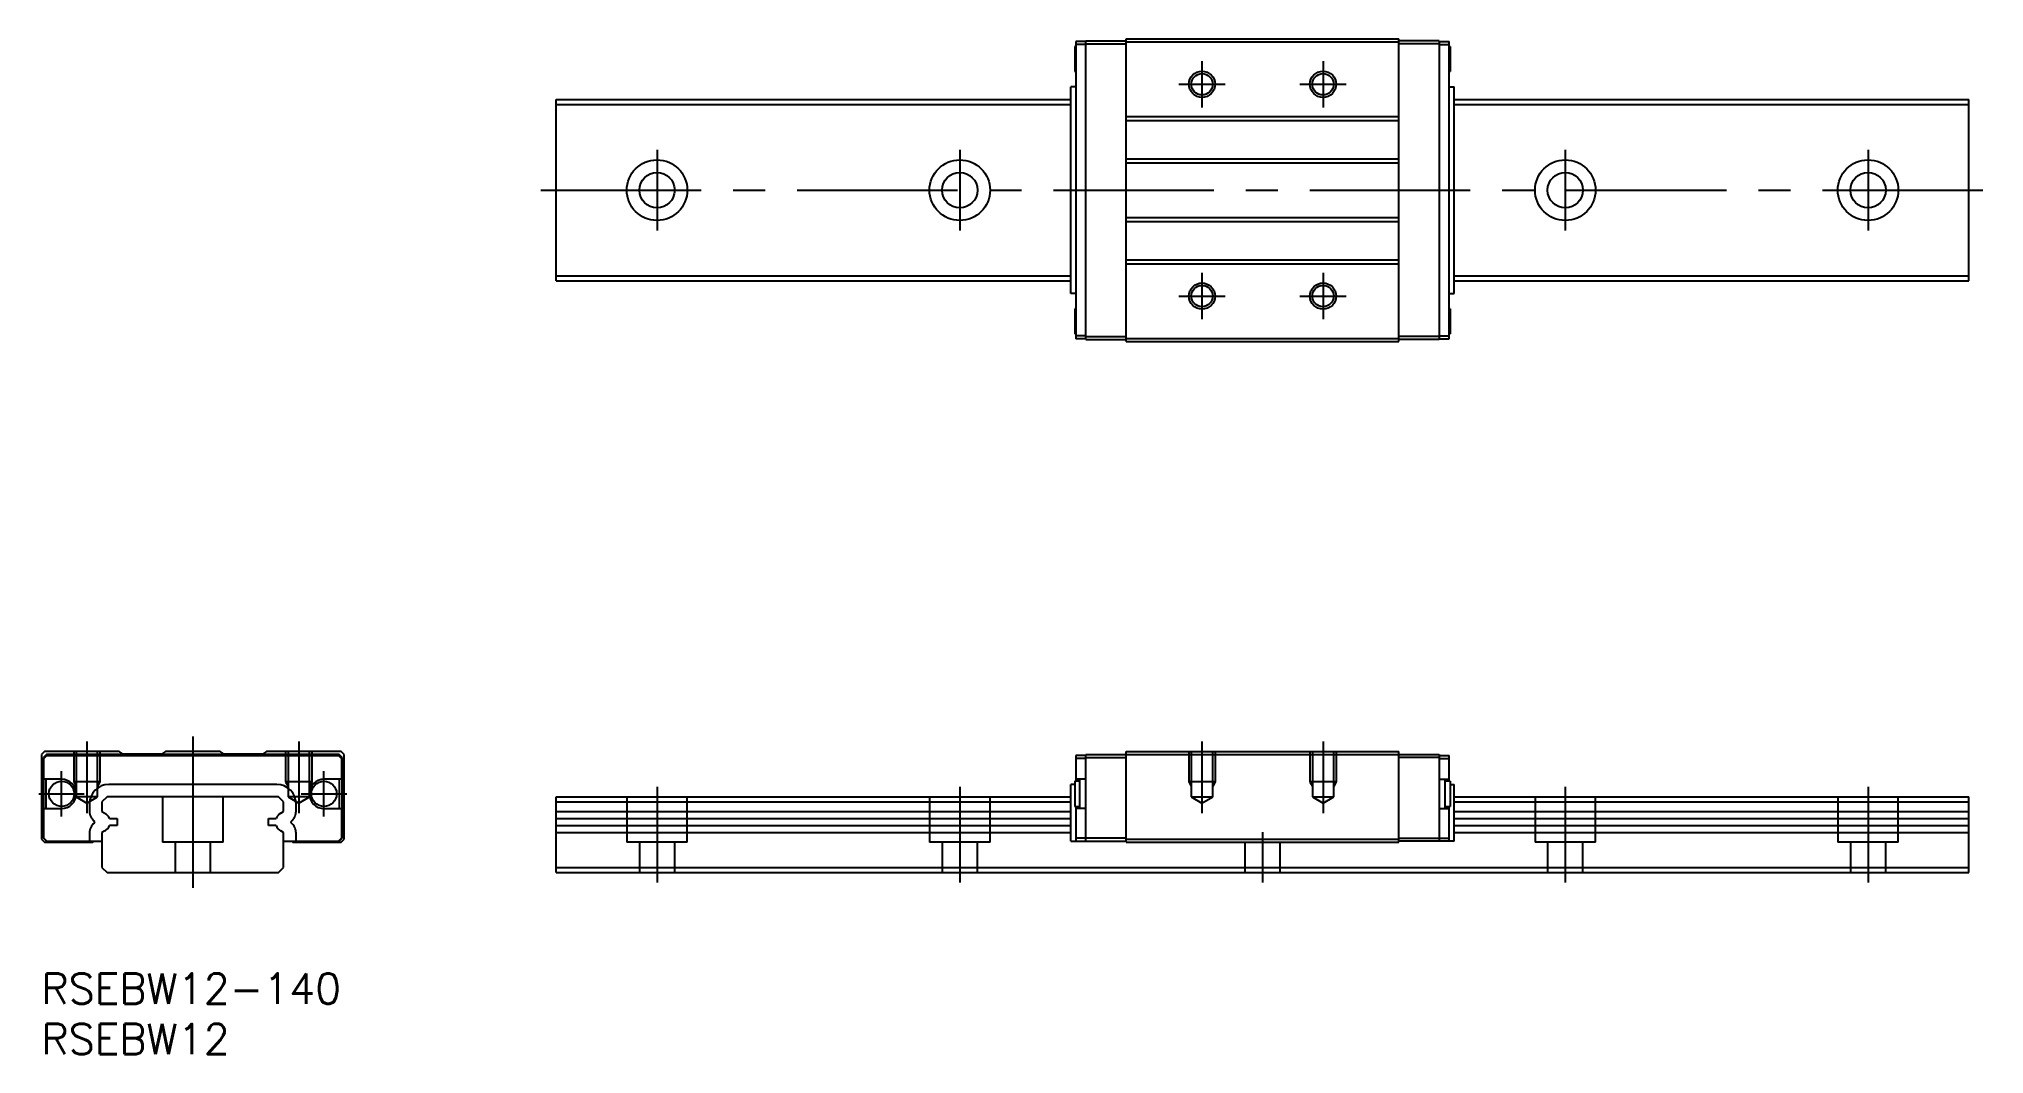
# Model space of a CAD drawing. Extents: x 0 to 192, y -8 to 93.
import ezdxf

# ---------------------------------------------------------------- set-up
doc = ezdxf.new("R2010")
doc.units = 0
doc.header["$LTSCALE"] = 0.5
doc.linetypes.add('CENTER', pattern=[50.8, 31.75, -6.35, 6.35, -6.35])
doc.linetypes.add('DASHED', pattern=[19.05, 12.7, -6.35])
for name, color, linetype in [('MSM_CENTER', 1, 'CENTER'), ('MSM_CONTINUOUS', 7, 'CONTINUOUS'), ('MSM_DASHED', 4, 'DASHED'), ('MSM_NARROW', 5, 'CONTINUOUS'), ('MSM_PART_NUMBER', 7, 'CONTINUOUS')]:
    doc.layers.add(name, color=color, linetype=linetype)
doc.styles.get("Standard").update_dxf_attribs({"font": 'txt.shx', "height": 1, "bigfont": 'bigfont.shx'})

# ---------------------------------------------------------------- blocks, each defined once
blk = doc.blocks.new('*U48')
at = {"layer": 'MSM_PART_NUMBER'}
blk.add_text('RSEBW12-140', height=3, dxfattribs=at).set_placement((0, -3))
blk = doc.blocks.new('*U49')
at = {"layer": 'MSM_PART_NUMBER'}
blk.add_text('RSEBW12', height=3, dxfattribs=at).set_placement((0, -8))

msp = doc.modelspace()

# ---------------------------------------------------------------- linework, layer by layer
at = {"layer": 'MSM_CENTER'}
for p, q in [((115, 90.45), (115, 85.85)), ((127, 90.45), (127, 85.85)), ((112.7, 88.15), (117.3, 88.15)), ((124.7, 88.15), (129.3, 88.15)), ((61, 81.65), (61, 73.65)), ((91, 81.65), (91, 73.65)), ((151, 81.65), (151, 73.65)), ((181, 81.65), (181, 73.65)), ((49.5, 77.65), (192.5, 77.65)), ((115, 69.45), (115, 64.85)), ((127, 69.45), (127, 64.85)), ((112.7, 67.15), (117.3, 67.15)), ((124.7, 67.15), (129.3, 67.15)), ((15, 23.5), (15, 8.5)), ((4.5, 23), (4.5, 15.89)), ((25.5, 23), (25.5, 15.89)), ((115, 23), (115, 15.89)), ((127, 23), (127, 15.89)), ((2, 15.55), (2, 20.05)), ((28, 15.55), (28, 20.05)), ((-0.25, 17.8), (4.25, 17.8)), ((25.75, 17.8), (30.25, 17.8)), ((61, 18.5), (61, 9)), ((91, 18.5), (91, 9)), ((151, 18.5), (151, 9)), ((181, 18.5), (181, 9)), ((121, 14), (121, 9))]:
    msp.add_line(p, q, dxfattribs=at)
at = {"layer": 'MSM_CONTINUOUS'}
for p, q in [((107.5, 92.65), (134.5, 92.65)), ((107.5, 62.65), (107.5, 92.65)), ((134.5, 62.65), (134.5, 92.65)), ((102.4, 91.9), (102.4, 89.4)), ((102.5, 91.9), (102.4, 91.9)), ((103.5, 92.4), (102.5, 92.4)), ((102.5, 92.4), (102.5, 62.9)), ((103.5, 92.1), (102.5, 92.1)), ((103.5, 62.85), (103.5, 92.45)), ((103.5, 92.45), (107.5, 92.45)), ((103.5, 92.15), (107.5, 92.15)), ((107.5, 92.35), (134.5, 92.35)), ((138.5, 92.45), (134.5, 92.45)), ((138.5, 92.15), (134.5, 92.15)), ((138.5, 92.45), (138.5, 62.85)), ((138.5, 92.4), (139.5, 92.4)), ((138.5, 92.1), (139.5, 92.1)), ((139.5, 62.9), (139.5, 92.4)), ((139.6, 91.9), (139.5, 91.9)), ((139.6, 91.9), (139.6, 89.4)), ((102.4, 89.4), (102.5, 89.4)), ((139.5, 89.4), (139.6, 89.4)), ((102, 67.42), (102, 87.88)), ((102.5, 87.88), (102, 87.88)), ((139.5, 87.88), (140, 87.88)), ((140, 67.42), (140, 87.88)), ((51, 68.65), (51, 86.65)), ((51, 86.65), (102, 86.65)), ((51, 86.15), (102, 86.15)), ((107.5, 84.95), (134.5, 84.95)), ((140, 86.65), (191, 86.65)), ((140, 86.15), (191, 86.15)), ((191, 68.65), (191, 86.65)), ((107.5, 84.55), (134.5, 84.55)), ((107.5, 80.75), (134.5, 80.75)), ((107.5, 80.35), (134.5, 80.35)), ((107.5, 74.95), (134.5, 74.95)), ((107.5, 74.55), (134.5, 74.55)), ((107.5, 70.75), (134.5, 70.75)), ((107.5, 70.35), (134.5, 70.35)), ((51, 69.15), (102, 69.15)), ((51, 68.65), (102, 68.65)), ((140, 69.15), (191, 69.15)), ((140, 68.65), (191, 68.65)), ((102.5, 67.42), (102, 67.42)), ((102.4, 65.9), (102.4, 63.4)), ((102.5, 65.9), (102.4, 65.9)), ((139.5, 67.42), (140, 67.42)), ((139.6, 65.9), (139.5, 65.9)), ((139.6, 65.9), (139.6, 63.4)), ((102.4, 63.4), (102.5, 63.4)), ((103.5, 63.2), (102.5, 63.2)), ((103.5, 62.9), (102.5, 62.9)), ((103.5, 63.15), (107.5, 63.15)), ((103.5, 62.85), (107.5, 62.85)), ((107.5, 62.95), (134.5, 62.95)), ((107.5, 62.65), (134.5, 62.65)), ((138.5, 63.15), (134.5, 63.15)), ((138.5, 62.85), (134.5, 62.85)), ((138.5, 63.2), (139.5, 63.2)), ((138.5, 62.9), (139.5, 62.9)), ((139.5, 63.4), (139.6, 63.4)), ((0.3, 22), (0, 21.7)), ((0, 21.7), (0, 13.3)), ((0.5, 21.7), (0.2, 21.4)), ((0.2, 21.4), (0.2, 13.4)), ((0.25, 21.3), (0.55, 21.6)), ((0.25, 19.25), (0.25, 21.3)), ((7.7, 22), (0.3, 22)), ((29.5, 21.7), (0.5, 21.7)), ((0.55, 21.6), (29.45, 21.6)), ((8.1, 21.75), (7.7, 22)), ((11.9, 21.75), (8.1, 21.75)), ((12.3, 22), (11.9, 21.75)), ((17.7, 22), (12.3, 22)), ((18.1, 21.75), (17.7, 22)), ((21.9, 21.75), (18.1, 21.75)), ((22.3, 22), (21.9, 21.75)), ((29.7, 22), (22.3, 22)), ((29.45, 21.6), (29.75, 21.3)), ((29.8, 21.4), (29.5, 21.7)), ((30, 21.7), (29.7, 22)), ((29.75, 21.3), (29.75, 19.25)), ((29.8, 13.4), (29.8, 21.4)), ((30, 13.3), (30, 21.7)), ((102.5, 21.6), (102.5, 19.05)), ((103.5, 21.6), (102.5, 21.6)), ((103.5, 21.3), (102.5, 21.3)), ((103.5, 13.1), (103.5, 21.7)), ((103.5, 21.7), (138.5, 21.7)), ((103.5, 21.4), (107.5, 21.4)), ((107.5, 13), (107.5, 22)), ((107.5, 22), (134.5, 22)), ((134.5, 13), (134.5, 22)), ((138.5, 21.4), (134.5, 21.4)), ((138.5, 21.7), (138.5, 13.1)), ((138.5, 21.6), (139.5, 21.6)), ((138.5, 21.3), (139.5, 21.3)), ((139.5, 19.05), (139.5, 21.6)), ((2, 19.25), (0.25, 19.25)), ((0.45, 19.25), (0.45, 16.35)), ((6.5, 17.5), (6, 17)), ((23.5, 17.5), (6.5, 17.5)), ((23.33, 18.73), (6.67, 18.73)), ((24, 17), (23.5, 17.5)), ((29.75, 19.25), (28, 19.25)), ((29.55, 16.35), (29.55, 19.25)), ((51, 17.5), (102, 17.5)), ((51, 10), (51, 17.5)), ((102, 13.1), (102, 18.73)), ((102.4, 18.73), (102, 18.73)), ((102.9, 19.05), (102.4, 19.05)), ((102.4, 19.05), (102.4, 16.55)), ((103.5, 19.25), (102.5, 19.25)), ((102.9, 16.35), (102.9, 19.25)), ((138.5, 19.25), (139.5, 19.25)), ((139.1, 16.35), (139.1, 19.25)), ((139.6, 19.05), (139.1, 19.05)), ((139.6, 19.05), (139.6, 16.55)), ((139.6, 18.73), (140, 18.73)), ((140, 13.1), (140, 18.73)), ((140, 17.5), (191, 17.5)), ((191, 10), (191, 17.5)), ((0.25, 13.4), (0.25, 16.35)), ((0.25, 16.35), (2, 16.35)), ((4.77, 16.83), (4.77, 16.08)), ((6, 17), (6, 16.04)), ((6, 16.04), (6.28, 15.88)), ((23.72, 15.88), (24, 16.04)), ((24, 16.04), (24, 17)), ((25.23, 16.08), (25.23, 16.83)), ((28, 16.35), (29.75, 16.35)), ((29.75, 16.35), (29.75, 13.4)), ((51, 17), (102, 17)), ((51, 16.04), (102, 16.04)), ((102.4, 16.55), (102.9, 16.55)), ((102.5, 16.55), (102.5, 13.1)), ((103.5, 16.35), (102.5, 16.35)), ((138.5, 16.35), (139.5, 16.35)), ((139.1, 16.55), (139.6, 16.55)), ((139.5, 13.1), (139.5, 16.55)), ((140, 17), (191, 17)), ((140, 16.04), (191, 16.04)), ((4.77, 13.92), (4.77, 13.1)), ((6.28, 14.12), (6, 13.96)), ((6, 13.96), (6, 10.5)), ((6.75, 15.35), (7.5, 15.35)), ((7.5, 14.65), (6.75, 14.65)), ((7.5, 15.35), (7.5, 14.65)), ((22.5, 14.65), (22.5, 15.35)), ((22.5, 15.35), (23.25, 15.35)), ((23.25, 14.65), (22.5, 14.65)), ((24, 13.96), (23.72, 14.12)), ((24, 10.5), (24, 13.96)), ((25.23, 13.1), (25.23, 13.92)), ((51, 15.35), (102, 15.35)), ((51, 14.65), (102, 14.65)), ((51, 13.96), (102, 13.96)), ((140, 15.35), (191, 15.35)), ((140, 14.65), (191, 14.65)), ((140, 13.96), (191, 13.96)), ((0, 13.3), (0.3, 13)), ((0.2, 13.4), (0.5, 13.1)), ((0.55, 13.1), (0.25, 13.4)), ((0.3, 13), (5.1, 13)), ((0.5, 13.1), (6, 13.1)), ((5.1, 13), (5.2, 13.1)), ((24, 13.1), (29.5, 13.1)), ((24.8, 13.1), (24.9, 13)), ((24.9, 13), (29.7, 13)), ((29.75, 13.4), (29.45, 13.1)), ((29.5, 13.1), (29.8, 13.4)), ((29.7, 13), (30, 13.3)), ((102, 13.1), (107.5, 13.1)), ((107.5, 13.4), (102.5, 13.4)), ((107.5, 13.3), (134.5, 13.3)), ((107.5, 13), (134.5, 13)), ((134.5, 13.4), (139.5, 13.4)), ((140, 13.1), (134.5, 13.1)), ((6, 10.5), (6.5, 10)), ((6.5, 10), (23.5, 10)), ((23.5, 10), (24, 10.5)), ((51, 10.5), (191, 10.5)), ((51, 10), (191, 10))]:
    msp.add_line(p, q, dxfattribs=at)
for centre, radius in [((115, 88.15), 1.06), ((127, 88.15), 1.06), ((61, 77.65), 3), ((61, 77.65), 1.75), ((91, 77.65), 3), ((91, 77.65), 1.75), ((151, 77.65), 3), ((151, 77.65), 1.75), ((181, 77.65), 3), ((181, 77.65), 1.75), ((115, 67.15), 1.06), ((127, 67.15), 1.06), ((2, 17.8), 1.25), ((28, 17.8), 1.25)]:
    msp.add_circle(centre, radius, dxfattribs=at)
for centre, radius, start, end in [((2, 17.8), 1.45, 270, 90), ((6.67, 16.83), 1.9, 90, 180), ((23.33, 16.83), 1.9, 0, 90), ((28, 17.8), 1.45, 90, 270), ((6.07, 16.08), 1.3, 180, 230.7306), ((5.73, 14.93), 1.1, 22.4464, 60.0031), ((24.27, 14.93), 1.1, 119.9969, 157.5536), ((23.93, 16.08), 1.3, 309.2694, 0), ((6.07, 13.92), 1.3, 129.2694, 180), ((5.18, 15), 0.1, 309.2694, 50.7306), ((5.73, 15.07), 1.1, 299.9969, 337.5536), ((24.27, 15.07), 1.1, 202.4464, 240.0031), ((24.82, 15), 0.1, 129.2694, 230.7306), ((23.93, 13.92), 1.3, 0, 50.7306)]:
    msp.add_arc(centre, radius, start, end, dxfattribs=at)
at = {"layer": 'MSM_DASHED'}
for p, q in [((3.2, 22), (3.2, 19)), ((3.44, 22), (3.44, 17.5)), ((5.56, 17.5), (5.56, 22)), ((5.8, 22), (5.8, 19)), ((24.2, 22), (24.2, 19)), ((24.44, 22), (24.44, 17.5)), ((26.56, 17.5), (26.56, 22)), ((26.8, 22), (26.8, 19)), ((113.7, 22), (113.7, 19)), ((113.94, 22), (113.94, 17.5)), ((116.06, 17.5), (116.06, 22)), ((116.3, 22), (116.3, 19)), ((125.7, 22), (125.7, 19)), ((125.94, 22), (125.94, 17.5)), ((128.06, 17.5), (128.06, 22)), ((128.3, 22), (128.3, 19)), ((5.8, 19), (3.2, 19)), ((3.2, 19), (3.44, 18.58)), ((3.44, 17.5), (4.5, 16.89)), ((5.56, 17.5), (3.44, 17.5)), ((4.5, 16.89), (5.56, 17.5)), ((5.8, 19), (5.56, 18.58)), ((12, 17.5), (12, 13)), ((18, 13), (18, 17.5)), ((26.8, 19), (24.2, 19)), ((24.2, 19), (24.44, 18.58)), ((24.44, 17.5), (25.5, 16.89)), ((26.56, 17.5), (24.44, 17.5)), ((25.5, 16.89), (26.56, 17.5)), ((26.8, 19), (26.56, 18.58)), ((58, 17.5), (58, 13)), ((64, 13), (64, 17.5)), ((88, 17.5), (88, 13)), ((94, 13), (94, 17.5)), ((116.3, 19), (113.7, 19)), ((113.7, 19), (113.94, 18.58)), ((113.94, 17.5), (115, 16.89)), ((113.94, 17.5), (116.06, 17.5)), ((115, 16.89), (116.06, 17.5)), ((116.3, 19), (116.06, 18.58)), ((128.3, 19), (125.7, 19)), ((125.7, 19), (125.94, 18.58)), ((125.94, 17.5), (127, 16.89)), ((125.94, 17.5), (128.06, 17.5)), ((127, 16.89), (128.06, 17.5)), ((128.3, 19), (128.06, 18.58)), ((148, 17.5), (148, 13)), ((154, 13), (154, 17.5)), ((178, 17.5), (178, 13)), ((184, 13), (184, 17.5)), ((18, 13), (12, 13)), ((13.25, 13), (13.25, 10)), ((16.75, 10), (16.75, 13)), ((64, 13), (58, 13)), ((59.25, 13), (59.25, 10)), ((62.75, 10), (62.75, 13)), ((94, 13), (88, 13)), ((89.25, 13), (89.25, 10)), ((92.75, 10), (92.75, 13)), ((119.25, 13), (119.25, 10)), ((122.75, 10), (122.75, 13)), ((154, 13), (148, 13)), ((149.25, 13), (149.25, 10)), ((152.75, 10), (152.75, 13)), ((184, 13), (178, 13)), ((179.25, 13), (179.25, 10)), ((182.75, 10), (182.75, 13))]:
    msp.add_line(p, q, dxfattribs=at)
at = {"layer": 'MSM_NARROW'}
for centre in [(115, 88.15), (127, 88.15), (115, 67.15), (127, 67.15)]:
    msp.add_circle(centre, 1.3, dxfattribs=at)

# ---------------------------------------------------------------- block references
at = {"layer": 'MSM_CONTINUOUS'}
for name in ['*U48', '*U49']:
    msp.add_blockref(name, (0, 0), dxfattribs=at)

doc.saveas('drawing.dxf')
